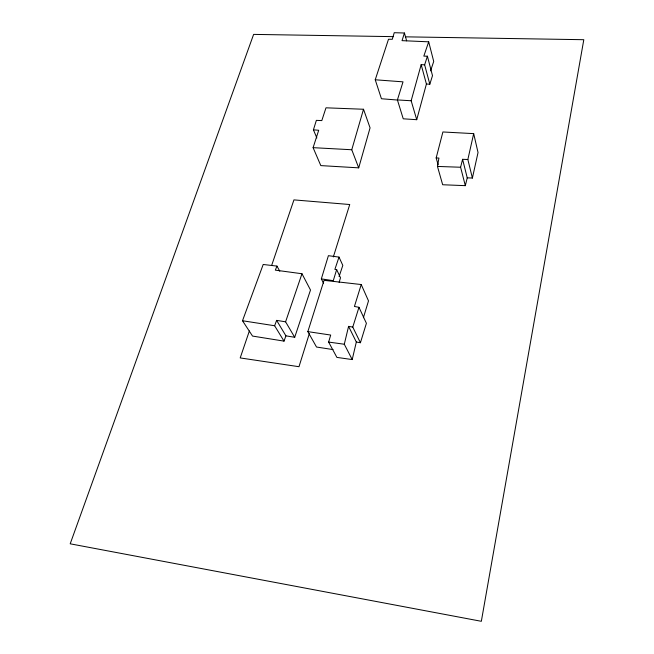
<?xml version="1.0" encoding="UTF-8"?>
<svg xmlns="http://www.w3.org/2000/svg" width="654" height="654" viewBox="0 0 654 654"><rect width="100%" height="100%" fill="white"/><g stroke="black" fill="none" stroke-linecap="round" stroke-linejoin="round"><path stroke-width="0.98" d="M467.242 177.839L465.313 185.654L442.676 184.747L437.461 166.435L438.924 158.072L436.169 157.933L442.897 131.969L473.684 133.629L478.033 152.521L472.392 178.06L467.242 177.839L462.591 159.306L467.855 159.511L472.392 178.06M467.855 159.511L473.684 133.629M363.379 317.754L368.504 300.889L361.221 284.539L324.049 280.337L307.846 331.627L330.687 335.052L328.635 342.075L336.892 357.395L352.212 359.569L356.324 342.017L348.582 326.371L352.776 327.082L360.419 342.737L356.324 342.017M352.212 359.569L344.298 344.233L348.582 326.371M465.313 185.654L460.596 167.244L462.591 159.306M406.633 40.834L404.442 33.011L394.239 32.7L392.277 39.289L388.509 39.224L375.241 79.78L403.019 81.848L397.411 99.931L403.24 118.807L416.721 119.698L426.408 84.023L421.168 64.656L424.642 64.828L429.817 84.203L426.408 84.023M416.721 119.698L411.162 100.757L421.168 64.656M313.429 129.819L318.702 130.277L313.103 147.665L320.812 165.601L358.703 167.849L370.066 127.857L363.518 109.251L325.986 107.812L321.809 120.598L316.364 120.361L313.429 129.819L316.855 137.978M358.703 167.849L351.762 149.75L363.518 109.251M339.132 282.364L340.513 277.778L336.655 269.587L334.881 269.374L339.009 257.104L328.398 255.681L321.343 278.874L323.591 283.37M336.655 269.587L333.278 280.68L321.343 278.874M360.419 342.737L366.404 323.297L358.972 307.306L354.427 306.456L361.221 284.539M309.317 333.687L298.984 366.706L240.198 357.926L249.378 330.94M333.327 256.965L349.735 204.522L293.94 199.887L271.655 265.418M352.776 327.082L358.972 307.306M404.442 33.011L402.03 40.646L428.697 41.823L433.716 61.443L430.561 70.869M429.817 84.203L432.498 75.676L427.414 56.195L423.825 56.121L428.697 41.823M424.642 64.828L427.414 56.195M339.074 276.626L342.81 265.385L339.009 257.104M285.921 335.837L294.701 337.292L310.503 290.016L301.976 273.748L275.342 270.143L276.944 266.096L263.202 264.478L242.503 320.746L252.534 336.074L284.008 341.118L285.921 335.837L276.626 320.378L274.639 325.749L284.008 341.118M294.701 337.292L285.594 321.817L301.976 273.748M393.242 36.64L253.629 34.392L70.199 543.809L481.336 621.3L583.801 39.706L405.472 36.837M437.461 166.435L460.596 167.244M313.103 147.665L351.762 149.75M397.411 99.931L411.162 100.757M397.583 100.046L381.437 98.746L375.241 79.78M328.635 342.075L344.298 344.233M333.033 349.588L316.52 347.029L307.846 331.627M242.503 320.746L274.639 325.749M276.626 320.378L285.594 321.817M276.944 266.096L279.789 271.23M436.169 157.933L438.09 164.718"/></g></svg>
